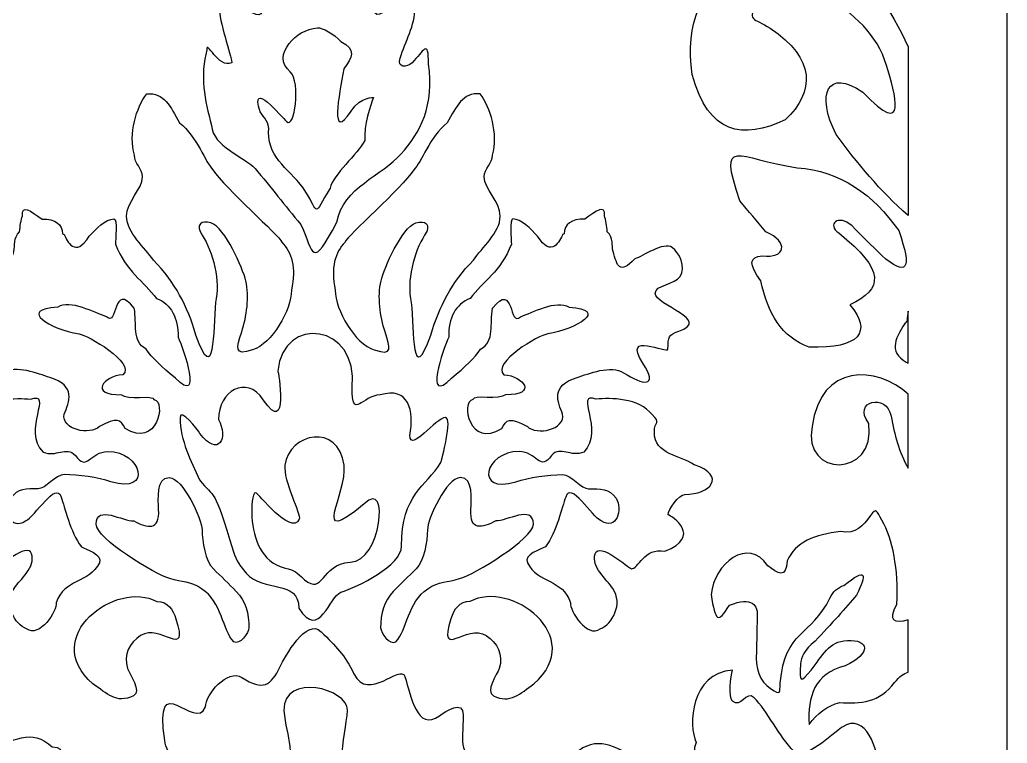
# Model space of a CAD drawing. Header units: centimetres. Extents: x 1.5 to 14.1, y -9 to -1.5.
# Drawn here: x 10.744 to 14.102, y -6.135 to -3.675 of the extents above; entities that cross this region are included whole.
import ezdxf

# ---------------------------------------------------------------- set-up
doc = ezdxf.new("R2010")
doc.units = ezdxf.units.CM
doc.header["$MEASUREMENT"] = 0
doc.layers.add('layer 1', color=7, linetype='Continuous')

msp = doc.modelspace()

# ---------------------------------------------------------------- linework, layer by layer
at = {"layer": 'layer 1', "color": 250}
for points, knots in [([(1.76456, -9.00021), (1.76456, -9.00021), (1.50051, -9.00021), (1.50051, -9.00021), (1.50051, -9.00021), (1.50051, -9.00021), (1.50051, -1.48079), (1.50051, -1.48079), (1.50051, -1.48079), (1.50051, -1.48079), (14.10186, -1.48079), (14.10186, -1.48079), (14.10186, -1.48079), (14.10186, -1.48079), (14.10186, -9.00021), (14.10186, -9.00021), (14.10186, -9.00021), (14.10186, -9.00021), (1.76456, -9.00021), (1.76456, -9.00021)], [0, 0, 0, 0, 0.1666667, 0.1666667, 0.1666667, 0.1666667, 0.3333333, 0.3333333, 0.3333333, 0.3333333, 0.5, 0.5, 0.5, 0.5, 0.6666667, 0.6666667, 0.6666667, 0.6666667, 1, 1, 1, 1]), ([(13.76481, -3.76751), (13.64684, -3.50484), (13.46441, -3.3443), (13.19636, -3.4665), (13.19636, -3.4665), (13.06204, -3.55862), (13.00429, -3.68896), (13.03065, -3.86128), (13.03065, -3.86128), (13.08525, -4.06498), (13.20201, -4.08252), (13.347, -4.01544), (13.347, -4.01544), (13.44806, -3.9182), (13.45181, -3.8076), (13.29529, -3.70371), (13.29529, -3.70371), (13.23986, -3.66691), (13.21243, -3.68146), (13.25568, -3.61281), (13.25568, -3.61281), (13.30373, -3.53658), (13.37691, -3.53028), (13.48259, -3.59433), (13.48259, -3.59433), (13.57928, -3.65336), (13.65999, -3.72399), (13.69136, -3.83045), (13.69136, -3.83045), (13.71907, -3.92448), (13.76879, -4.08714), (13.61063, -3.92144), (13.61063, -3.92144), (13.49076, -3.8375), (13.45006, -3.92761), (13.52006, -4.06471), (13.52006, -4.06471), (13.5905, -4.16197), (13.67038, -4.25773), (13.76481, -4.34012), (13.76481, -4.34012), (13.76481, -4.34012), (13.76481, -3.76751), (13.76481, -3.76751)], [0, 0, 0, 0, 0.0833333, 0.0833333, 0.0833333, 0.0833333, 0.1666667, 0.1666667, 0.1666667, 0.1666667, 0.25, 0.25, 0.25, 0.25, 0.3333333, 0.3333333, 0.3333333, 0.3333333, 0.4166667, 0.4166667, 0.4166667, 0.4166667, 0.5, 0.5, 0.5, 0.5, 0.5833333, 0.5833333, 0.5833333, 0.5833333, 0.6666667, 0.6666667, 0.6666667, 0.6666667, 0.75, 0.75, 0.75, 0.75, 0.8333333, 0.8333333, 0.8333333, 0.8333333, 1, 1, 1, 1]), ([(11.76088, -3.40986), (11.79314, -3.5029), (11.89105, -3.49962), (11.89629, -3.5126), (11.89629, -3.5126), (11.92568, -3.51131), (11.95226, -3.54802), (11.94836, -3.58552), (11.94836, -3.58552), (11.92775, -3.78344), (12.06402, -3.49488), (12.08791, -3.63332), (12.08791, -3.63332), (12.08791, -3.69496), (12.0547, -3.7489), (12.03682, -3.8054), (12.03682, -3.8054), (12.02659, -3.8388), (12.05981, -3.8388), (12.07769, -3.82082), (12.07769, -3.82082), (12.11601, -3.78229), (12.1339, -3.73606), (12.1339, -3.82595), (12.1339, -3.82595), (12.15441, -3.96215), (12.10678, -4.06151), (12.03937, -4.1316), (12.03937, -4.1316), (11.97876, -4.20283), (11.84209, -4.24577), (11.82219, -4.36276), (11.82219, -4.36276), (11.73601, -4.52813), (11.74289, -4.46815), (11.69955, -4.37047), (11.69955, -4.37047), (11.64506, -4.30797), (11.59822, -4.2429), (11.5437, -4.1804), (11.5437, -4.1804), (11.50538, -4.1393), (11.40063, -4.10592), (11.39552, -4.034), (11.39552, -4.034), (11.37246, -3.94838), (11.35538, -3.86276), (11.38019, -3.77715), (11.38019, -3.77715), (11.37764, -3.73862), (11.41851, -3.84393), (11.46451, -3.82082), (11.46451, -3.82082), (11.46961, -3.81825), (11.42362, -3.68725), (11.42362, -3.64616), (11.42362, -3.64616), (11.42362, -3.55883), (11.47472, -3.61277), (11.5156, -3.64102), (11.5156, -3.64102), (11.62291, -3.71294), (11.52838, -3.53828), (11.58459, -3.5203), (11.58459, -3.5203), (11.67018, -3.52673), (11.70936, -3.43084), (11.76088, -3.40986)], [0, 0, 0, 0, 0.0555556, 0.0555556, 0.0555556, 0.0555556, 0.1111111, 0.1111111, 0.1111111, 0.1111111, 0.1666667, 0.1666667, 0.1666667, 0.1666667, 0.2222222, 0.2222222, 0.2222222, 0.2222222, 0.2777778, 0.2777778, 0.2777778, 0.2777778, 0.3333333, 0.3333333, 0.3333333, 0.3333333, 0.3888889, 0.3888889, 0.3888889, 0.3888889, 0.4444444, 0.4444444, 0.4444444, 0.4444444, 0.5, 0.5, 0.5, 0.5, 0.5555556, 0.5555556, 0.5555556, 0.5555556, 0.6111111, 0.6111111, 0.6111111, 0.6111111, 0.6666667, 0.6666667, 0.6666667, 0.6666667, 0.7222222, 0.7222222, 0.7222222, 0.7222222, 0.7777778, 0.7777778, 0.7777778, 0.7777778, 0.8333333, 0.8333333, 0.8333333, 0.8333333, 0.8888889, 0.8888889, 0.8888889, 0.8888889, 1, 1, 1, 1]), ([(11.8359, -3.74904), (11.81206, -3.72382), (11.77364, -3.70004), (11.75577, -3.70266), (11.75577, -3.70266), (11.71679, -3.70546), (11.68075, -3.72746), (11.66035, -3.75571), (11.66035, -3.75571), (11.63321, -3.78762), (11.63096, -3.82421), (11.66379, -3.85164), (11.66379, -3.85164), (11.69955, -3.88759), (11.67912, -4.04941), (11.65102, -4.02116), (11.65102, -4.02116), (11.63568, -4.00575), (11.52327, -3.87218), (11.56159, -3.98777), (11.56159, -3.98777), (11.57441, -4.01084), (11.59371, -4.01969), (11.5897, -4.05711), (11.5897, -4.05711), (11.58918, -4.15246), (11.66721, -4.18382), (11.71661, -4.26072), (11.71661, -4.26072), (11.76222, -4.33171), (11.74003, -4.3482), (11.7992, -4.24718), (11.7992, -4.24718), (11.8095, -4.1998), (11.89206, -4.13337), (11.91673, -4.08537), (11.91673, -4.08537), (11.91344, -4.03574), (11.9369, -3.96374), (11.94633, -3.93968), (11.94633, -3.93968), (11.94889, -3.93968), (11.90396, -3.93383), (11.87074, -3.9852), (11.87074, -3.9852), (11.7968, -4.09572), (11.82942, -3.93061), (11.84567, -3.84207), (11.84567, -3.84207), (11.87547, -3.80132), (11.88802, -3.77691), (11.8359, -3.74904)], [0, 0, 0, 0, 0.0714286, 0.0714286, 0.0714286, 0.0714286, 0.1428571, 0.1428571, 0.1428571, 0.1428571, 0.2142857, 0.2142857, 0.2142857, 0.2142857, 0.2857143, 0.2857143, 0.2857143, 0.2857143, 0.3571429, 0.3571429, 0.3571429, 0.3571429, 0.4285714, 0.4285714, 0.4285714, 0.4285714, 0.5, 0.5, 0.5, 0.5, 0.5714286, 0.5714286, 0.5714286, 0.5714286, 0.6428571, 0.6428571, 0.6428571, 0.6428571, 0.7142857, 0.7142857, 0.7142857, 0.7142857, 0.7857143, 0.7857143, 0.7857143, 0.7857143, 0.8571429, 0.8571429, 0.8571429, 0.8571429, 1, 1, 1, 1]), ([(11.17524, -3.92669), (11.14012, -3.9724), (11.11273, -4.06259), (11.13332, -4.13564), (11.13332, -4.13564), (11.13332, -4.16198), (11.16126, -4.1813), (11.16126, -4.20939), (11.16126, -4.20939), (11.16126, -4.24977), (11.10713, -4.29191), (11.10713, -4.34284), (11.10713, -4.34284), (11.10713, -4.39903), (11.17, -4.44995), (11.19795, -4.49209), (11.19795, -4.49209), (11.27284, -4.5693), (11.31329, -4.64658), (11.34292, -4.74669), (11.34292, -4.74669), (11.40766, -4.93036), (11.4006, -4.73007), (11.40929, -4.63607), (11.40929, -4.63607), (11.42676, -4.56583), (11.40056, -4.46224), (11.36388, -4.4078), (11.36388, -4.4078), (11.33942, -4.37093), (11.36214, -4.35513), (11.39357, -4.36567), (11.39357, -4.36567), (11.44248, -4.38147), (11.50186, -4.52018), (11.51235, -4.56233), (11.51235, -4.56233), (11.52457, -4.61676), (11.51584, -4.68348), (11.49837, -4.73616), (11.49837, -4.73616), (11.48091, -4.79059), (11.47042, -4.81868), (11.53506, -4.79761), (11.53506, -4.79761), (11.60143, -4.77654), (11.6678, -4.66241), (11.6678, -4.59393), (11.6678, -4.59393), (11.6841, -4.51725), (11.66838, -4.46633), (11.63461, -4.43063), (11.63461, -4.43063), (11.62835, -4.40993), (11.44118, -4.24743), (11.40056, -4.18481), (11.40056, -4.18481), (11.37423, -4.16054), (11.34775, -4.07319), (11.28702, -4.02502), (11.28702, -4.02502), (11.25531, -3.96998), (11.23551, -3.92138), (11.17524, -3.92669)], [0, 0, 0, 0, 0.0588235, 0.0588235, 0.0588235, 0.0588235, 0.1176471, 0.1176471, 0.1176471, 0.1176471, 0.1764706, 0.1764706, 0.1764706, 0.1764706, 0.2352941, 0.2352941, 0.2352941, 0.2352941, 0.2941176, 0.2941176, 0.2941176, 0.2941176, 0.3529412, 0.3529412, 0.3529412, 0.3529412, 0.4117647, 0.4117647, 0.4117647, 0.4117647, 0.4705882, 0.4705882, 0.4705882, 0.4705882, 0.5294118, 0.5294118, 0.5294118, 0.5294118, 0.5882353, 0.5882353, 0.5882353, 0.5882353, 0.6470588, 0.6470588, 0.6470588, 0.6470588, 0.7058824, 0.7058824, 0.7058824, 0.7058824, 0.7647059, 0.7647059, 0.7647059, 0.7647059, 0.8235294, 0.8235294, 0.8235294, 0.8235294, 0.8823529, 0.8823529, 0.8823529, 0.8823529, 1, 1, 1, 1]), ([(12.30926, -3.92669), (12.34438, -3.9724), (12.37178, -4.06259), (12.35118, -4.13564), (12.35118, -4.13564), (12.35118, -4.16198), (12.32323, -4.1813), (12.32323, -4.20939), (12.32323, -4.20939), (12.32323, -4.24977), (12.37738, -4.29191), (12.37738, -4.34284), (12.37738, -4.34284), (12.37738, -4.39903), (12.3145, -4.44995), (12.28655, -4.49209), (12.28655, -4.49209), (12.21167, -4.5693), (12.17122, -4.64658), (12.14158, -4.74669), (12.14158, -4.74669), (12.07684, -4.93036), (12.08391, -4.73007), (12.07521, -4.63607), (12.07521, -4.63607), (12.05774, -4.56583), (12.08394, -4.46224), (12.12063, -4.4078), (12.12063, -4.4078), (12.14508, -4.37093), (12.12237, -4.35513), (12.09093, -4.36567), (12.09093, -4.36567), (12.04202, -4.38147), (11.98263, -4.52018), (11.97215, -4.56233), (11.97215, -4.56233), (11.95993, -4.61676), (11.96866, -4.68348), (11.98613, -4.73616), (11.98613, -4.73616), (12.0036, -4.79059), (12.01408, -4.81868), (11.94945, -4.79761), (11.94945, -4.79761), (11.88308, -4.77654), (11.81671, -4.66241), (11.81671, -4.59393), (11.81671, -4.59393), (11.80041, -4.51725), (11.81612, -4.46633), (11.84989, -4.43063), (11.84989, -4.43063), (11.85616, -4.40993), (12.04332, -4.24743), (12.08394, -4.18481), (12.08394, -4.18481), (12.11028, -4.16054), (12.13675, -4.07319), (12.19748, -4.02502), (12.19748, -4.02502), (12.22919, -3.96998), (12.24899, -3.92138), (12.30926, -3.92669)], [0, 0, 0, 0, 0.0588235, 0.0588235, 0.0588235, 0.0588235, 0.1176471, 0.1176471, 0.1176471, 0.1176471, 0.1764706, 0.1764706, 0.1764706, 0.1764706, 0.2352941, 0.2352941, 0.2352941, 0.2352941, 0.2941176, 0.2941176, 0.2941176, 0.2941176, 0.3529412, 0.3529412, 0.3529412, 0.3529412, 0.4117647, 0.4117647, 0.4117647, 0.4117647, 0.4705882, 0.4705882, 0.4705882, 0.4705882, 0.5294118, 0.5294118, 0.5294118, 0.5294118, 0.5882353, 0.5882353, 0.5882353, 0.5882353, 0.6470588, 0.6470588, 0.6470588, 0.6470588, 0.7058824, 0.7058824, 0.7058824, 0.7058824, 0.7647059, 0.7647059, 0.7647059, 0.7647059, 0.8235294, 0.8235294, 0.8235294, 0.8235294, 0.8823529, 0.8823529, 0.8823529, 0.8823529, 1, 1, 1, 1]), ([(13.38796, -4.17802), (13.18059, -4.14681), (13.11702, -4.06401), (13.19213, -4.29054), (13.19213, -4.29054), (13.22172, -4.32616), (13.25131, -4.36009), (13.28091, -4.39572), (13.28091, -4.39572), (13.36114, -4.43081), (13.34766, -4.48771), (13.26915, -4.47783), (13.26915, -4.47783), (13.22375, -4.47924), (13.22201, -4.50748), (13.26394, -4.56255), (13.26394, -4.56255), (13.28681, -4.67266), (13.33502, -4.75505), (13.42843, -4.78803), (13.42843, -4.78803), (13.60065, -4.79404), (13.64338, -4.73523), (13.56705, -4.644), (13.56705, -4.644), (13.67978, -4.59125), (13.68829, -4.52614), (13.52896, -4.39963), (13.52896, -4.39963), (13.48727, -4.37129), (13.52724, -4.33462), (13.57335, -4.37487), (13.57335, -4.37487), (13.60685, -4.40832), (13.64036, -4.44177), (13.67387, -4.47522), (13.67387, -4.47522), (13.76063, -4.55137), (13.78021, -4.52356), (13.73262, -4.39181), (13.73262, -4.39181), (13.64548, -4.26899), (13.53421, -4.18808), (13.38796, -4.17802)], [0, 0, 0, 0, 0.0833333, 0.0833333, 0.0833333, 0.0833333, 0.1666667, 0.1666667, 0.1666667, 0.1666667, 0.25, 0.25, 0.25, 0.25, 0.3333333, 0.3333333, 0.3333333, 0.3333333, 0.4166667, 0.4166667, 0.4166667, 0.4166667, 0.5, 0.5, 0.5, 0.5, 0.5833333, 0.5833333, 0.5833333, 0.5833333, 0.6666667, 0.6666667, 0.6666667, 0.6666667, 0.75, 0.75, 0.75, 0.75, 0.8333333, 0.8333333, 0.8333333, 0.8333333, 1, 1, 1, 1]), ([(10.98003, -4.41053), (10.93207, -4.48841), (10.90363, -4.42509), (10.89459, -4.40505), (10.89459, -4.40505), (10.89283, -4.40417), (10.88918, -4.4043), (10.88922, -4.40221), (10.88922, -4.40221), (10.88985, -4.37096), (10.86434, -4.35068), (10.8193, -4.3527), (10.8193, -4.3527), (10.78059, -4.32358), (10.74824, -4.30224), (10.75278, -4.34108), (10.75278, -4.34108), (10.74765, -4.3566), (10.74489, -4.376), (10.74283, -4.39622), (10.74283, -4.39622), (10.7201, -4.4177), (10.72926, -4.44148), (10.72328, -4.46221), (10.72328, -4.46221), (10.70912, -4.5113), (10.70222, -4.54331), (10.64915, -4.4873), (10.64915, -4.4873), (10.62189, -4.47998), (10.5528, -4.42881), (10.52189, -4.44892), (10.52189, -4.44892), (10.49825, -4.46536), (10.47462, -4.51654), (10.49461, -4.54761), (10.49461, -4.54761), (10.5128, -4.57502), (10.58007, -4.57685), (10.58007, -4.60427), (10.58007, -4.60427), (10.58007, -4.6463), (10.38553, -4.69565), (10.50007, -4.73403), (10.50007, -4.73403), (10.53462, -4.745), (10.53643, -4.75231), (10.53643, -4.79434), (10.53643, -4.79434), (10.53643, -4.81262), (10.6946, -4.73038), (10.62189, -4.84186), (10.62189, -4.84186), (10.56552, -4.92776), (10.6237, -4.9168), (10.68733, -4.87476), (10.68733, -4.87476), (10.72915, -4.84735), (10.80732, -4.87841), (10.8455, -4.89121), (10.8455, -4.89121), (10.93701, -4.9174), (10.91156, -4.97589), (10.89459, -5.01549), (10.89459, -5.01549), (10.8849, -5.0691), (10.98307, -5.0892), (11.01458, -5.05752), (11.01458, -5.05752), (11.07434, -5.02411), (11.08667, -5.034), (11.10184, -5.06484), (11.10184, -5.06484), (11.21152, -5.13361), (11.2431, -4.97223), (11.20002, -4.96614), (11.20002, -4.96614), (11.20002, -4.94969), (11.1073, -4.96797), (11.08912, -4.94969), (11.08912, -4.94969), (10.97864, -4.95203), (11.02651, -4.88528), (11.09457, -4.88207), (11.09457, -4.88207), (11.13833, -4.84065), (10.97324, -4.74588), (10.9455, -4.74317), (10.9455, -4.74317), (10.84718, -4.7269), (10.73518, -4.65988), (10.87277, -4.65179), (10.87277, -4.65179), (10.91459, -4.62437), (11.00003, -4.67189), (11.03821, -4.68468), (11.03821, -4.68468), (11.07728, -4.72443), (11.0591, -4.56085), (11.13275, -4.65544), (11.13275, -4.65544), (11.14346, -4.70962), (11.12377, -4.76607), (11.17359, -4.79537), (11.17359, -4.79537), (11.19426, -4.82406), (11.22462, -4.85492), (11.27275, -4.89304), (11.27275, -4.89304), (11.36775, -4.99065), (11.30109, -4.79265), (11.28183, -4.75413), (11.28183, -4.75413), (11.28376, -4.68946), (11.25826, -4.64076), (11.20911, -4.62254), (11.20911, -4.62254), (11.16578, -4.56406), (11.10458, -4.53116), (11.06912, -4.43795), (11.06912, -4.43795), (11.06912, -4.42333), (11.0764, -4.35205), (11.06366, -4.35205), (11.06366, -4.35205), (11.0364, -4.35205), (11.00186, -4.38678), (10.98003, -4.41053)], [0, 0, 0, 0, 0.030303, 0.030303, 0.030303, 0.030303, 0.0606061, 0.0606061, 0.0606061, 0.0606061, 0.0909091, 0.0909091, 0.0909091, 0.0909091, 0.1212121, 0.1212121, 0.1212121, 0.1212121, 0.1515152, 0.1515152, 0.1515152, 0.1515152, 0.1818182, 0.1818182, 0.1818182, 0.1818182, 0.2121212, 0.2121212, 0.2121212, 0.2121212, 0.2424242, 0.2424242, 0.2424242, 0.2424242, 0.2727273, 0.2727273, 0.2727273, 0.2727273, 0.3030303, 0.3030303, 0.3030303, 0.3030303, 0.3333333, 0.3333333, 0.3333333, 0.3333333, 0.3636364, 0.3636364, 0.3636364, 0.3636364, 0.3939394, 0.3939394, 0.3939394, 0.3939394, 0.4242424, 0.4242424, 0.4242424, 0.4242424, 0.4545455, 0.4545455, 0.4545455, 0.4545455, 0.4848485, 0.4848485, 0.4848485, 0.4848485, 0.5151515, 0.5151515, 0.5151515, 0.5151515, 0.5454545, 0.5454545, 0.5454545, 0.5454545, 0.5757576, 0.5757576, 0.5757576, 0.5757576, 0.6060606, 0.6060606, 0.6060606, 0.6060606, 0.6363636, 0.6363636, 0.6363636, 0.6363636, 0.6666667, 0.6666667, 0.6666667, 0.6666667, 0.6969697, 0.6969697, 0.6969697, 0.6969697, 0.7272727, 0.7272727, 0.7272727, 0.7272727, 0.7575758, 0.7575758, 0.7575758, 0.7575758, 0.7878788, 0.7878788, 0.7878788, 0.7878788, 0.8181818, 0.8181818, 0.8181818, 0.8181818, 0.8484848, 0.8484848, 0.8484848, 0.8484848, 0.8787879, 0.8787879, 0.8787879, 0.8787879, 0.9090909, 0.9090909, 0.9090909, 0.9090909, 0.9393939, 0.9393939, 0.9393939, 0.9393939, 1, 1, 1, 1]), ([(12.50447, -4.41053), (12.55243, -4.48841), (12.58087, -4.42509), (12.58991, -4.40505), (12.58991, -4.40505), (12.59167, -4.40417), (12.59532, -4.4043), (12.59528, -4.40221), (12.59528, -4.40221), (12.59466, -4.37096), (12.62017, -4.35068), (12.6652, -4.3527), (12.6652, -4.3527), (12.70391, -4.32358), (12.73626, -4.30224), (12.73172, -4.34108), (12.73172, -4.34108), (12.73685, -4.3566), (12.73961, -4.376), (12.74167, -4.39622), (12.74167, -4.39622), (12.76441, -4.4177), (12.75525, -4.44148), (12.76123, -4.46221), (12.76123, -4.46221), (12.77538, -4.5113), (12.78228, -4.54331), (12.83535, -4.4873), (12.83535, -4.4873), (12.86262, -4.47998), (12.9317, -4.42881), (12.96261, -4.44892), (12.96261, -4.44892), (12.98625, -4.46536), (13.00988, -4.51654), (12.98989, -4.54761), (12.98989, -4.54761), (12.97171, -4.57502), (12.90443, -4.57685), (12.90443, -4.60427), (12.90443, -4.60427), (12.90443, -4.6463), (13.09897, -4.69565), (12.98443, -4.73403), (12.98443, -4.73403), (12.94988, -4.745), (12.94807, -4.75231), (12.94807, -4.79434), (12.94807, -4.79434), (12.94807, -4.81262), (12.7899, -4.73038), (12.86262, -4.84186), (12.86262, -4.84186), (12.91898, -4.92776), (12.8608, -4.9168), (12.79717, -4.87476), (12.79717, -4.87476), (12.75535, -4.84735), (12.67718, -4.87841), (12.639, -4.89121), (12.639, -4.89121), (12.54749, -4.9174), (12.57294, -4.97589), (12.58991, -5.01549), (12.58991, -5.01549), (12.59961, -5.0691), (12.50143, -5.0892), (12.46992, -5.05752), (12.46992, -5.05752), (12.41016, -5.02411), (12.39784, -5.034), (12.38265, -5.06484), (12.38265, -5.06484), (12.27298, -5.13361), (12.2414, -4.97223), (12.28448, -4.96614), (12.28448, -4.96614), (12.28448, -4.94969), (12.3772, -4.96797), (12.39539, -4.94969), (12.39539, -4.94969), (12.50586, -4.95203), (12.45799, -4.88528), (12.38993, -4.88207), (12.38993, -4.88207), (12.34617, -4.84065), (12.51126, -4.74588), (12.53901, -4.74317), (12.53901, -4.74317), (12.63732, -4.7269), (12.74932, -4.65988), (12.61173, -4.65179), (12.61173, -4.65179), (12.56991, -4.62437), (12.48447, -4.67189), (12.44628, -4.68468), (12.44628, -4.68468), (12.40721, -4.72443), (12.4254, -4.56085), (12.35175, -4.65544), (12.35175, -4.65544), (12.34104, -4.70962), (12.36073, -4.76607), (12.31092, -4.79537), (12.31092, -4.79537), (12.29024, -4.82406), (12.25989, -4.85492), (12.21176, -4.89304), (12.21176, -4.89304), (12.11675, -4.99065), (12.18341, -4.79265), (12.20267, -4.75413), (12.20267, -4.75413), (12.20075, -4.68946), (12.22624, -4.64076), (12.27539, -4.62254), (12.27539, -4.62254), (12.31872, -4.56406), (12.37993, -4.53116), (12.41538, -4.43795), (12.41538, -4.43795), (12.41538, -4.42333), (12.4081, -4.35205), (12.42083, -4.35205), (12.42083, -4.35205), (12.44811, -4.35205), (12.48265, -4.38678), (12.50447, -4.41053)], [0, 0, 0, 0, 0.030303, 0.030303, 0.030303, 0.030303, 0.0606061, 0.0606061, 0.0606061, 0.0606061, 0.0909091, 0.0909091, 0.0909091, 0.0909091, 0.1212121, 0.1212121, 0.1212121, 0.1212121, 0.1515152, 0.1515152, 0.1515152, 0.1515152, 0.1818182, 0.1818182, 0.1818182, 0.1818182, 0.2121212, 0.2121212, 0.2121212, 0.2121212, 0.2424242, 0.2424242, 0.2424242, 0.2424242, 0.2727273, 0.2727273, 0.2727273, 0.2727273, 0.3030303, 0.3030303, 0.3030303, 0.3030303, 0.3333333, 0.3333333, 0.3333333, 0.3333333, 0.3636364, 0.3636364, 0.3636364, 0.3636364, 0.3939394, 0.3939394, 0.3939394, 0.3939394, 0.4242424, 0.4242424, 0.4242424, 0.4242424, 0.4545455, 0.4545455, 0.4545455, 0.4545455, 0.4848485, 0.4848485, 0.4848485, 0.4848485, 0.5151515, 0.5151515, 0.5151515, 0.5151515, 0.5454545, 0.5454545, 0.5454545, 0.5454545, 0.5757576, 0.5757576, 0.5757576, 0.5757576, 0.6060606, 0.6060606, 0.6060606, 0.6060606, 0.6363636, 0.6363636, 0.6363636, 0.6363636, 0.6666667, 0.6666667, 0.6666667, 0.6666667, 0.6969697, 0.6969697, 0.6969697, 0.6969697, 0.7272727, 0.7272727, 0.7272727, 0.7272727, 0.7575758, 0.7575758, 0.7575758, 0.7575758, 0.7878788, 0.7878788, 0.7878788, 0.7878788, 0.8181818, 0.8181818, 0.8181818, 0.8181818, 0.8484848, 0.8484848, 0.8484848, 0.8484848, 0.8787879, 0.8787879, 0.8787879, 0.8787879, 0.9090909, 0.9090909, 0.9090909, 0.9090909, 0.9393939, 0.9393939, 0.9393939, 0.9393939, 1, 1, 1, 1]), ([(13.76481, -4.84255), (13.76268, -4.84124), (13.76052, -4.83997), (13.75836, -4.83873), (13.75836, -4.83873), (13.69537, -4.80308), (13.72183, -4.75167), (13.76107, -4.69802), (13.76107, -4.69802), (13.76193, -4.68632), (13.76308, -4.67536), (13.76481, -4.66583), (13.76481, -4.66583), (13.76481, -4.66583), (13.76481, -4.84255), (13.76481, -4.84255)], [0, 0, 0, 0, 0.2, 0.2, 0.2, 0.2, 0.4, 0.4, 0.4, 0.4, 0.6, 0.6, 0.6, 0.6, 1, 1, 1, 1]), ([(11.62107, -4.86912), (11.63801, -4.67695), (11.89748, -4.70783), (11.87364, -4.92502), (11.87364, -4.92502), (11.87364, -5.04), (11.9086, -4.95057), (11.96896, -4.95057), (11.96896, -4.95057), (12.06744, -4.92049), (12.08545, -5.00436), (12.07063, -5.08791), (12.07063, -5.08791), (12.07063, -5.14859), (12.15959, -5.02722), (12.19136, -5.02722), (12.19136, -5.02722), (12.21677, -5.02722), (12.17865, -5.17414), (12.17547, -5.18053), (12.17547, -5.18053), (12.12464, -5.26373), (12.04203, -5.28563), (12.04203, -5.46479), (12.04203, -5.46479), (12.04203, -5.53186), (11.89271, -5.60213), (11.83552, -5.62129), (11.83552, -5.62129), (11.79739, -5.63407), (11.76245, -5.78738), (11.69256, -5.67559), (11.69256, -5.67559), (11.69256, -5.57695), (11.57253, -5.62305), (11.51358, -5.55616), (11.51358, -5.55616), (11.49639, -5.53664), (11.47911, -5.51229), (11.47027, -5.48401), (11.47027, -5.48401), (11.40118, -5.25333), (11.40826, -5.30635), (11.35507, -5.23946), (11.35507, -5.23946), (11.3261, -5.1715), (11.28906, -5.10922), (11.28906, -5.02722), (11.28906, -5.02722), (11.28906, -4.99209), (11.34942, -5.06874), (11.35577, -5.08152), (11.35577, -5.08152), (11.42144, -5.16562), (11.45321, -5.09535), (11.41932, -5.03361), (11.41932, -5.03361), (11.41932, -4.93779), (11.51463, -4.8803), (11.57182, -4.96654), (11.57182, -4.96654), (11.66078, -5.10069), (11.62265, -4.86433), (11.62107, -4.86912)], [0, 0, 0, 0, 0.0588235, 0.0588235, 0.0588235, 0.0588235, 0.1176471, 0.1176471, 0.1176471, 0.1176471, 0.1764706, 0.1764706, 0.1764706, 0.1764706, 0.2352941, 0.2352941, 0.2352941, 0.2352941, 0.2941176, 0.2941176, 0.2941176, 0.2941176, 0.3529412, 0.3529412, 0.3529412, 0.3529412, 0.4117647, 0.4117647, 0.4117647, 0.4117647, 0.4705882, 0.4705882, 0.4705882, 0.4705882, 0.5294118, 0.5294118, 0.5294118, 0.5294118, 0.5882353, 0.5882353, 0.5882353, 0.5882353, 0.6470588, 0.6470588, 0.6470588, 0.6470588, 0.7058824, 0.7058824, 0.7058824, 0.7058824, 0.7647059, 0.7647059, 0.7647059, 0.7647059, 0.8235294, 0.8235294, 0.8235294, 0.8235294, 0.8823529, 0.8823529, 0.8823529, 0.8823529, 1, 1, 1, 1]), ([(13.76481, -5.1991), (13.73362, -5.14539), (13.71875, -5.0847), (13.70686, -5.02273), (13.70686, -5.02273), (13.69319, -4.94229), (13.57211, -4.97064), (13.63097, -5.04709), (13.63097, -5.04709), (13.65717, -5.23355), (13.40322, -5.23146), (13.43852, -5.05791), (13.43852, -5.05791), (13.46577, -4.84136), (13.65861, -4.85096), (13.76481, -4.94803), (13.76481, -4.94803), (13.76481, -4.94803), (13.76481, -5.1991), (13.76481, -5.1991)], [0, 0, 0, 0, 0.1666667, 0.1666667, 0.1666667, 0.1666667, 0.3333333, 0.3333333, 0.3333333, 0.3333333, 0.5, 0.5, 0.5, 0.5, 0.6666667, 0.6666667, 0.6666667, 0.6666667, 1, 1, 1, 1]), ([(10.82292, -5.14456), (10.7496, -5.07215), (10.85931, -4.93505), (10.78011, -4.96492), (10.78011, -4.96492), (10.73272, -4.9595), (10.63465, -4.96056), (10.59025, -5.01732), (10.59025, -5.01732), (10.55861, -5.04913), (10.58281, -5.03603), (10.58281, -5.0772), (10.58281, -5.0772), (10.58281, -5.15392), (10.49346, -5.15579), (10.44693, -5.1876), (10.44693, -5.1876), (10.33502, -5.22689), (10.3939, -5.28865), (10.47857, -5.28865), (10.47857, -5.28865), (10.49905, -5.28865), (10.53627, -5.34104), (10.53627, -5.35788), (10.53627, -5.35788), (10.52203, -5.36181), (10.41746, -5.43238), (10.54744, -5.48139), (10.54744, -5.48139), (10.61787, -5.46816), (10.63796, -5.54369), (10.66099, -5.54126), (10.66099, -5.54126), (10.66843, -5.5394), (10.77081, -5.4477), (10.78384, -5.49074), (10.78384, -5.49074), (10.79873, -5.53565), (10.74475, -5.57682), (10.72427, -5.60863), (10.72427, -5.60863), (10.68751, -5.65915), (10.7263, -5.73275), (10.76708, -5.74523), (10.76708, -5.74523), (10.81056, -5.77908), (10.87179, -5.68339), (10.86761, -5.65728), (10.86761, -5.65728), (10.89366, -5.57495), (10.97929, -5.59179), (11.01465, -5.52068), (11.01465, -5.52068), (11.02768, -5.49261), (10.96812, -5.47577), (10.95323, -5.46642), (10.95323, -5.46642), (10.91413, -5.41626), (10.89738, -5.33118), (10.88436, -5.298), (10.88436, -5.298), (10.86825, -5.24003), (10.79502, -5.36539), (10.76336, -5.37847), (10.76336, -5.37847), (10.71124, -5.41402), (10.68891, -5.3373), (10.71311, -5.30175), (10.71311, -5.30175), (10.73544, -5.26806), (10.76708, -5.26994), (10.80618, -5.26994), (10.80618, -5.26994), (10.83037, -5.26994), (10.86574, -5.22128), (10.89552, -5.22128), (10.89552, -5.22128), (10.94392, -5.22128), (11.00907, -5.23064), (11.05374, -5.24561), (11.05374, -5.24561), (11.1965, -5.28864), (11.15987, -5.14269), (11.04257, -5.14269), (11.04257, -5.14269), (10.98301, -5.14269), (10.97184, -5.2138), (10.93275, -5.15579), (10.93275, -5.15579), (10.90109, -5.12215), (10.86696, -5.16396), (10.82292, -5.14456)], [0, 0, 0, 0, 0.0416667, 0.0416667, 0.0416667, 0.0416667, 0.0833333, 0.0833333, 0.0833333, 0.0833333, 0.125, 0.125, 0.125, 0.125, 0.1666667, 0.1666667, 0.1666667, 0.1666667, 0.2083333, 0.2083333, 0.2083333, 0.2083333, 0.25, 0.25, 0.25, 0.25, 0.2916667, 0.2916667, 0.2916667, 0.2916667, 0.3333333, 0.3333333, 0.3333333, 0.3333333, 0.375, 0.375, 0.375, 0.375, 0.4166667, 0.4166667, 0.4166667, 0.4166667, 0.4583333, 0.4583333, 0.4583333, 0.4583333, 0.5, 0.5, 0.5, 0.5, 0.5416667, 0.5416667, 0.5416667, 0.5416667, 0.5833333, 0.5833333, 0.5833333, 0.5833333, 0.625, 0.625, 0.625, 0.625, 0.6666667, 0.6666667, 0.6666667, 0.6666667, 0.7083333, 0.7083333, 0.7083333, 0.7083333, 0.75, 0.75, 0.75, 0.75, 0.7916667, 0.7916667, 0.7916667, 0.7916667, 0.8333333, 0.8333333, 0.8333333, 0.8333333, 0.875, 0.875, 0.875, 0.875, 0.9166667, 0.9166667, 0.9166667, 0.9166667, 1, 1, 1, 1]), ([(12.66157, -5.14456), (12.7349, -5.07215), (12.62519, -4.93505), (12.70439, -4.96492), (12.70439, -4.96492), (12.75178, -4.9595), (12.84985, -4.96056), (12.89425, -5.01732), (12.89425, -5.01732), (12.92589, -5.04913), (12.90169, -5.03603), (12.90169, -5.0772), (12.90169, -5.0772), (12.90169, -5.15392), (12.99104, -5.15579), (13.03757, -5.1876), (13.03757, -5.1876), (13.14949, -5.22689), (13.09061, -5.28865), (13.00593, -5.28865), (13.00593, -5.28865), (12.98546, -5.28865), (12.94823, -5.34104), (12.94823, -5.35788), (12.94823, -5.35788), (12.96247, -5.36181), (13.06704, -5.43238), (12.93706, -5.48139), (12.93706, -5.48139), (12.86663, -5.46816), (12.84654, -5.54369), (12.82351, -5.54126), (12.82351, -5.54126), (12.81607, -5.5394), (12.7137, -5.4477), (12.70066, -5.49074), (12.70066, -5.49074), (12.68577, -5.53565), (12.73975, -5.57682), (12.76023, -5.60863), (12.76023, -5.60863), (12.79699, -5.65915), (12.75821, -5.73275), (12.71742, -5.74523), (12.71742, -5.74523), (12.67394, -5.77908), (12.61271, -5.68339), (12.6169, -5.65728), (12.6169, -5.65728), (12.59084, -5.57495), (12.50522, -5.59179), (12.46985, -5.52068), (12.46985, -5.52068), (12.45682, -5.49261), (12.51638, -5.47577), (12.53127, -5.46642), (12.53127, -5.46642), (12.57038, -5.41626), (12.58712, -5.33118), (12.60015, -5.298), (12.60015, -5.298), (12.61625, -5.24003), (12.68948, -5.36539), (12.72114, -5.37847), (12.72114, -5.37847), (12.77326, -5.41402), (12.79559, -5.3373), (12.77139, -5.30175), (12.77139, -5.30175), (12.74906, -5.26806), (12.71742, -5.26994), (12.67833, -5.26994), (12.67833, -5.26994), (12.65413, -5.26994), (12.61876, -5.22128), (12.58898, -5.22128), (12.58898, -5.22128), (12.54058, -5.22128), (12.47543, -5.23064), (12.43076, -5.24561), (12.43076, -5.24561), (12.288, -5.28864), (12.32463, -5.14269), (12.44193, -5.14269), (12.44193, -5.14269), (12.50149, -5.14269), (12.51266, -5.2138), (12.55175, -5.15579), (12.55175, -5.15579), (12.58341, -5.12215), (12.61754, -5.16396), (12.66157, -5.14456)], [0, 0, 0, 0, 0.0416667, 0.0416667, 0.0416667, 0.0416667, 0.0833333, 0.0833333, 0.0833333, 0.0833333, 0.125, 0.125, 0.125, 0.125, 0.1666667, 0.1666667, 0.1666667, 0.1666667, 0.2083333, 0.2083333, 0.2083333, 0.2083333, 0.25, 0.25, 0.25, 0.25, 0.2916667, 0.2916667, 0.2916667, 0.2916667, 0.3333333, 0.3333333, 0.3333333, 0.3333333, 0.375, 0.375, 0.375, 0.375, 0.4166667, 0.4166667, 0.4166667, 0.4166667, 0.4583333, 0.4583333, 0.4583333, 0.4583333, 0.5, 0.5, 0.5, 0.5, 0.5416667, 0.5416667, 0.5416667, 0.5416667, 0.5833333, 0.5833333, 0.5833333, 0.5833333, 0.625, 0.625, 0.625, 0.625, 0.6666667, 0.6666667, 0.6666667, 0.6666667, 0.7083333, 0.7083333, 0.7083333, 0.7083333, 0.75, 0.75, 0.75, 0.75, 0.7916667, 0.7916667, 0.7916667, 0.7916667, 0.8333333, 0.8333333, 0.8333333, 0.8333333, 0.875, 0.875, 0.875, 0.875, 0.9166667, 0.9166667, 0.9166667, 0.9166667, 1, 1, 1, 1]), ([(11.64546, -5.18909), (11.66081, -5.0792), (11.82767, -5.04424), (11.84671, -5.1897), (11.84671, -5.1897), (11.85903, -5.28387), (11.72579, -5.47662), (11.91495, -5.32107), (11.91495, -5.32107), (12.00391, -5.23163), (11.97214, -5.51909), (11.86729, -5.51909), (11.86729, -5.51909), (11.76622, -5.52592), (11.77731, -5.63341), (11.71222, -5.5786), (11.71222, -5.5786), (11.67879, -5.55048), (11.68603, -5.54865), (11.643, -5.53803), (11.643, -5.53803), (11.56546, -5.51891), (11.5382, -5.43878), (11.53328, -5.36638), (11.53328, -5.36638), (11.53083, -5.33032), (11.5336, -5.28273), (11.5464, -5.28273), (11.5464, -5.28273), (11.55276, -5.28273), (11.66544, -5.43079), (11.69403, -5.37331), (11.69403, -5.37331), (11.70145, -5.3559), (11.63812, -5.24173), (11.64546, -5.18909)], [0, 0, 0, 0, 0.1, 0.1, 0.1, 0.1, 0.2, 0.2, 0.2, 0.2, 0.3, 0.3, 0.3, 0.3, 0.4, 0.4, 0.4, 0.4, 0.5, 0.5, 0.5, 0.5, 0.6, 0.6, 0.6, 0.6, 0.7, 0.7, 0.7, 0.7, 0.8, 0.8, 0.8, 0.8, 1, 1, 1, 1]), ([(11.25162, -5.23156), (11.20568, -5.23156), (11.21573, -5.30661), (11.21573, -5.3398), (11.21573, -5.3398), (11.22054, -5.4139), (11.17842, -5.40331), (11.13103, -5.37877), (11.13103, -5.37877), (11.09658, -5.38165), (11.00327, -5.32104), (11.00327, -5.39031), (11.00327, -5.39031), (11.00327, -5.43784), (11.20456, -5.56232), (11.25449, -5.57504), (11.25449, -5.57504), (11.29469, -5.58803), (11.32484, -5.58225), (11.36216, -5.60967), (11.36216, -5.60967), (11.43121, -5.65297), (11.43327, -5.7511), (11.47127, -5.79007), (11.47127, -5.79007), (11.49136, -5.80306), (11.52295, -5.75832), (11.52295, -5.74245), (11.52295, -5.74245), (11.52295, -5.69482), (11.51146, -5.65008), (11.47987, -5.61833), (11.47987, -5.61833), (11.45403, -5.59283), (11.42819, -5.56734), (11.40235, -5.54185), (11.40235, -5.54185), (11.37508, -5.51442), (11.3636, -5.44948), (11.3636, -5.40907), (11.3636, -5.40907), (11.3636, -5.37281), (11.29871, -5.23156), (11.25162, -5.23156)], [0, 0, 0, 0, 0.0833333, 0.0833333, 0.0833333, 0.0833333, 0.1666667, 0.1666667, 0.1666667, 0.1666667, 0.25, 0.25, 0.25, 0.25, 0.3333333, 0.3333333, 0.3333333, 0.3333333, 0.4166667, 0.4166667, 0.4166667, 0.4166667, 0.5, 0.5, 0.5, 0.5, 0.5833333, 0.5833333, 0.5833333, 0.5833333, 0.6666667, 0.6666667, 0.6666667, 0.6666667, 0.75, 0.75, 0.75, 0.75, 0.8333333, 0.8333333, 0.8333333, 0.8333333, 1, 1, 1, 1]), ([(12.24212, -5.23156), (12.28806, -5.23156), (12.278, -5.30661), (12.278, -5.3398), (12.278, -5.3398), (12.2732, -5.4139), (12.31532, -5.40331), (12.3627, -5.37877), (12.3627, -5.37877), (12.39715, -5.38165), (12.49047, -5.32104), (12.49047, -5.39031), (12.49047, -5.39031), (12.49047, -5.43784), (12.28918, -5.56232), (12.23925, -5.57504), (12.23925, -5.57504), (12.19904, -5.58803), (12.1689, -5.58225), (12.13158, -5.60967), (12.13158, -5.60967), (12.06253, -5.65297), (12.06047, -5.7511), (12.02247, -5.79007), (12.02247, -5.79007), (12.00237, -5.80306), (11.97079, -5.75832), (11.97079, -5.74245), (11.97079, -5.74245), (11.97079, -5.69482), (11.98228, -5.65008), (12.01386, -5.61833), (12.01386, -5.61833), (12.0397, -5.59283), (12.06554, -5.56734), (12.09138, -5.54185), (12.09138, -5.54185), (12.11865, -5.51442), (12.13014, -5.44948), (12.13014, -5.40907), (12.13014, -5.40907), (12.13014, -5.37281), (12.19503, -5.23156), (12.24212, -5.23156)], [0, 0, 0, 0, 0.0833333, 0.0833333, 0.0833333, 0.0833333, 0.1666667, 0.1666667, 0.1666667, 0.1666667, 0.25, 0.25, 0.25, 0.25, 0.3333333, 0.3333333, 0.3333333, 0.3333333, 0.4166667, 0.4166667, 0.4166667, 0.4166667, 0.5, 0.5, 0.5, 0.5, 0.5833333, 0.5833333, 0.5833333, 0.5833333, 0.6666667, 0.6666667, 0.6666667, 0.6666667, 0.75, 0.75, 0.75, 0.75, 0.8333333, 0.8333333, 0.8333333, 0.8333333, 1, 1, 1, 1]), ([(13.67539, -5.37646), (13.71267, -5.44109), (13.73213, -5.54109), (13.7266, -5.66232), (13.7266, -5.66232), (13.69634, -5.71935), (13.71771, -5.72896), (13.76481, -5.71496), (13.76481, -5.71496), (13.76481, -5.71496), (13.76481, -5.89332), (13.76481, -5.89332), (13.76481, -5.89332), (13.74951, -5.89727), (13.73423, -5.90824), (13.71894, -5.92759), (13.71894, -5.92759), (13.66887, -5.99659), (13.60186, -6.00113), (13.53243, -5.99646), (13.53243, -5.99646), (13.49027, -6.00666), (13.4562, -6.03302), (13.42767, -6.07043), (13.42767, -6.07043), (13.42421, -5.97559), (13.44463, -5.8982), (13.55031, -5.87147), (13.55031, -5.87147), (13.64228, -5.82843), (13.63119, -5.78175), (13.55846, -5.78507), (13.55846, -5.78507), (13.49232, -5.78808), (13.47462, -5.83769), (13.43486, -5.8859), (13.43486, -5.8859), (13.39924, -5.92907), (13.39489, -5.93051), (13.39893, -5.86543), (13.39893, -5.86543), (13.40034, -5.84271), (13.41093, -5.81772), (13.44811, -5.7873), (13.44811, -5.7873), (13.50378, -5.72914), (13.55398, -5.67352), (13.58946, -5.63097), (13.58946, -5.63097), (13.62442, -5.55858), (13.62492, -5.53563), (13.54651, -5.59791), (13.54651, -5.59791), (13.52415, -5.60515), (13.50894, -5.62036), (13.49889, -5.64104), (13.49889, -5.64104), (13.43536, -5.77183), (13.34516, -5.74958), (13.32991, -5.9299), (13.32991, -5.9299), (13.327, -5.96422), (13.3338, -5.97271), (13.29717, -5.94877), (13.29717, -5.94877), (13.25845, -5.92348), (13.24459, -5.8799), (13.24882, -5.82301), (13.24882, -5.82301), (13.24968, -5.7856), (13.25053, -5.74819), (13.25138, -5.71078), (13.25138, -5.71078), (13.25559, -5.66136), (13.23429, -5.63631), (13.15685, -5.66487), (13.15685, -5.66487), (13.11802, -5.73092), (13.10893, -5.71901), (13.09494, -5.62916), (13.09494, -5.62916), (13.1036, -5.5239), (13.22284, -5.43097), (13.28715, -5.53101), (13.28715, -5.53101), (13.32131, -5.55926), (13.35149, -5.57505), (13.35357, -5.51438), (13.35357, -5.51438), (13.38041, -5.45158), (13.44781, -5.42453), (13.53498, -5.4149), (13.53498, -5.4149), (13.58685, -5.42652), (13.61274, -5.3949), (13.63675, -5.36016), (13.63675, -5.36016), (13.65684, -5.33109), (13.65827, -5.34677), (13.67539, -5.37646)], [0, 0, 0, 0, 0.0384615, 0.0384615, 0.0384615, 0.0384615, 0.0769231, 0.0769231, 0.0769231, 0.0769231, 0.1153846, 0.1153846, 0.1153846, 0.1153846, 0.1538462, 0.1538462, 0.1538462, 0.1538462, 0.1923077, 0.1923077, 0.1923077, 0.1923077, 0.2307692, 0.2307692, 0.2307692, 0.2307692, 0.2692308, 0.2692308, 0.2692308, 0.2692308, 0.3076923, 0.3076923, 0.3076923, 0.3076923, 0.3461538, 0.3461538, 0.3461538, 0.3461538, 0.3846154, 0.3846154, 0.3846154, 0.3846154, 0.4230769, 0.4230769, 0.4230769, 0.4230769, 0.4615385, 0.4615385, 0.4615385, 0.4615385, 0.5, 0.5, 0.5, 0.5, 0.5384615, 0.5384615, 0.5384615, 0.5384615, 0.5769231, 0.5769231, 0.5769231, 0.5769231, 0.6153846, 0.6153846, 0.6153846, 0.6153846, 0.6538462, 0.6538462, 0.6538462, 0.6538462, 0.6923077, 0.6923077, 0.6923077, 0.6923077, 0.7307692, 0.7307692, 0.7307692, 0.7307692, 0.7692308, 0.7692308, 0.7692308, 0.7692308, 0.8076923, 0.8076923, 0.8076923, 0.8076923, 0.8461538, 0.8461538, 0.8461538, 0.8461538, 0.8846154, 0.8846154, 0.8846154, 0.8846154, 0.9230769, 0.9230769, 0.9230769, 0.9230769, 1, 1, 1, 1]), ([(11.27475, -5.71137), (11.26502, -5.67987), (11.2469, -5.6531), (11.20989, -5.6531), (11.20989, -5.6531), (11.07386, -5.57694), (10.80818, -5.77116), (10.99265, -5.93302), (10.99265, -5.93302), (11.04008, -5.96532), (11.0722, -6.00223), (11.13034, -5.97301), (11.13034, -5.97301), (11.15941, -5.95917), (11.11657, -5.89919), (11.11045, -5.88073), (11.11045, -5.88073), (11.09515, -5.83305), (11.11657, -5.79306), (11.15482, -5.76846), (11.15482, -5.76846), (11.22131, -5.72389), (11.31967, -5.85672), (11.27475, -5.71137)], [0, 0, 0, 0, 0.1428571, 0.1428571, 0.1428571, 0.1428571, 0.2857143, 0.2857143, 0.2857143, 0.2857143, 0.4285714, 0.4285714, 0.4285714, 0.4285714, 0.5714286, 0.5714286, 0.5714286, 0.5714286, 0.7142857, 0.7142857, 0.7142857, 0.7142857, 1, 1, 1, 1]), ([(12.20974, -5.71137), (12.21947, -5.67987), (12.2376, -5.6531), (12.27461, -5.6531), (12.27461, -5.6531), (12.41064, -5.57694), (12.67633, -5.77116), (12.49186, -5.93302), (12.49186, -5.93302), (12.44443, -5.96532), (12.4123, -6.00223), (12.35416, -5.97301), (12.35416, -5.97301), (12.3251, -5.95917), (12.36793, -5.89919), (12.37405, -5.88073), (12.37405, -5.88073), (12.38935, -5.83305), (12.36793, -5.79306), (12.32968, -5.76846), (12.32968, -5.76846), (12.26319, -5.72389), (12.16484, -5.85672), (12.20974, -5.71137)], [0, 0, 0, 0, 0.1428571, 0.1428571, 0.1428571, 0.1428571, 0.2857143, 0.2857143, 0.2857143, 0.2857143, 0.4285714, 0.4285714, 0.4285714, 0.4285714, 0.5714286, 0.5714286, 0.5714286, 0.5714286, 0.7142857, 0.7142857, 0.7142857, 0.7142857, 1, 1, 1, 1]), ([(11.85864, -6.02233), (11.85049, -6.11698), (11.8032, -6.26548), (11.88568, -6.34553), (11.88568, -6.34553), (11.89961, -6.33829), (11.91669, -6.32116), (11.93403, -6.30196), (11.93403, -6.30196), (11.92119, -6.22477), (12.02549, -6.16351), (12.0193, -6.28385), (12.0193, -6.28385), (12.0193, -6.30875), (11.9512, -6.40155), (12.00073, -6.42644), (12.00073, -6.42644), (12.03478, -6.442), (12.10288, -6.39956), (12.10288, -6.4649), (12.10288, -6.4649), (12.10288, -6.49914), (12.06883, -6.57693), (12.09979, -6.57693), (12.09979, -6.57693), (12.18646, -6.57693), (12.32266, -6.46802), (12.366, -6.40267), (12.366, -6.40267), (12.40005, -6.34977), (12.41244, -6.18795), (12.32885, -6.18795), (12.32885, -6.18795), (12.2298, -6.18795), (12.25146, -6.13504), (12.25146, -6.03857), (12.25146, -6.03857), (12.25146, -5.98567), (12.19265, -6.02613), (12.17099, -6.04169), (12.17099, -6.04169), (12.09359, -6.09459), (12.07502, -5.97634), (12.05335, -5.90787), (12.05335, -5.90787), (12.03787, -5.8612), (11.92953, -5.99812), (11.88, -5.89854), (11.88, -5.89854), (11.84905, -5.83319), (11.81809, -5.80518), (11.76857, -5.75539), (11.76857, -5.75539), (11.71903, -5.7056), (11.64474, -5.84252), (11.62926, -5.87365), (11.62926, -5.87365), (11.59831, -5.93899), (11.57045, -5.95766), (11.49925, -5.91099), (11.49925, -5.91099), (11.44973, -5.87987), (11.37543, -5.97011), (11.37543, -6.01057), (11.37543, -6.01057), (11.34088, -6.10077), (11.1961, -5.8684), (11.23756, -6.12571), (11.23756, -6.12571), (11.23756, -6.1755), (11.30733, -6.20662), (11.21446, -6.18795), (11.21446, -6.18795), (11.07957, -6.14862), (11.0853, -6.2269), (11.11231, -6.33732), (11.11231, -6.33732), (11.11231, -6.40267), (11.1897, -6.51159), (11.24542, -6.53026), (11.24542, -6.53026), (11.27018, -6.53648), (11.41034, -6.58856), (11.42273, -6.56056), (11.42273, -6.56056), (11.40769, -6.56517), (11.34722, -6.39735), (11.44663, -6.43067), (11.44663, -6.43067), (11.48316, -6.44936), (11.5256, -6.44653), (11.52062, -6.3843), (11.52062, -6.3843), (11.49585, -6.3314), (11.45733, -6.32742), (11.43877, -6.24962), (11.43877, -6.24962), (11.4453, -6.19491), (11.52358, -6.18803), (11.52092, -6.22218), (11.52092, -6.22218), (11.54259, -6.22218), (11.59633, -6.41369), (11.63348, -6.30166), (11.63348, -6.30166), (11.68961, -6.15955), (11.65027, -6.12109), (11.64165, -6.02301), (11.64165, -6.02301), (11.64165, -5.89232), (11.85864, -5.94919), (11.85864, -6.02233)], [0, 0, 0, 0, 0.0344828, 0.0344828, 0.0344828, 0.0344828, 0.0689655, 0.0689655, 0.0689655, 0.0689655, 0.1034483, 0.1034483, 0.1034483, 0.1034483, 0.137931, 0.137931, 0.137931, 0.137931, 0.1724138, 0.1724138, 0.1724138, 0.1724138, 0.2068966, 0.2068966, 0.2068966, 0.2068966, 0.2413793, 0.2413793, 0.2413793, 0.2413793, 0.2758621, 0.2758621, 0.2758621, 0.2758621, 0.3103448, 0.3103448, 0.3103448, 0.3103448, 0.3448276, 0.3448276, 0.3448276, 0.3448276, 0.3793103, 0.3793103, 0.3793103, 0.3793103, 0.4137931, 0.4137931, 0.4137931, 0.4137931, 0.4482759, 0.4482759, 0.4482759, 0.4482759, 0.4827586, 0.4827586, 0.4827586, 0.4827586, 0.5172414, 0.5172414, 0.5172414, 0.5172414, 0.5517241, 0.5517241, 0.5517241, 0.5517241, 0.5862069, 0.5862069, 0.5862069, 0.5862069, 0.6206897, 0.6206897, 0.6206897, 0.6206897, 0.6551724, 0.6551724, 0.6551724, 0.6551724, 0.6896552, 0.6896552, 0.6896552, 0.6896552, 0.7241379, 0.7241379, 0.7241379, 0.7241379, 0.7586207, 0.7586207, 0.7586207, 0.7586207, 0.7931034, 0.7931034, 0.7931034, 0.7931034, 0.8275862, 0.8275862, 0.8275862, 0.8275862, 0.862069, 0.862069, 0.862069, 0.862069, 0.8965517, 0.8965517, 0.8965517, 0.8965517, 0.9310345, 0.9310345, 0.9310345, 0.9310345, 1, 1, 1, 1]), ([(10.3192, -5.86264), (10.32508, -5.88318), (10.3339, -5.95363), (10.3192, -5.9683), (10.3192, -5.9683), (10.29275, -5.99472), (10.27216, -5.93015), (10.2457, -5.95656), (10.2457, -5.95656), (10.20161, -6.00059), (10.16045, -6.08864), (10.11047, -6.13854), (10.11047, -6.13854), (10.07519, -6.17376), (9.9811, -6.07984), (9.94583, -6.05636), (9.94583, -6.05636), (9.86645, -6.00352), (9.82235, -6.1356), (9.82235, -6.19724), (9.82235, -6.19724), (9.82862, -6.27525), (9.9029, -6.25809), (9.88409, -6.3616), (9.88409, -6.3616), (9.89796, -6.4526), (10.03537, -6.4203), (9.92819, -6.51423), (9.92819, -6.51423), (9.85567, -6.60267), (9.92067, -6.59556), (9.97816, -6.64044), (9.97816, -6.64044), (10.07225, -6.73436), (10.02227, -6.92808), (10.18691, -7.022), (10.18691, -7.022), (10.2457, -7.03961), (10.28686, -7.0719), (10.35449, -7.0719), (10.35449, -7.0719), (10.44318, -7.10541), (10.41146, -7.0502), (10.34237, -6.97442), (10.34237, -6.97442), (10.22521, -6.87212), (10.11593, -6.64031), (10.13104, -6.4614), (10.13104, -6.4614), (10.14869, -6.40857), (10.17809, -6.26768), (10.19572, -6.32051), (10.19572, -6.32051), (10.24359, -6.29109), (10.23281, -6.46623), (10.25452, -6.58467), (10.25452, -6.58467), (10.32214, -6.79306), (10.38976, -6.99852), (10.62497, -7.07483), (10.62497, -7.07483), (10.73201, -7.17724), (10.68813, -6.98505), (10.79254, -6.93982), (10.79254, -6.93982), (10.83296, -6.90286), (10.96083, -6.86322), (11.00716, -6.86351), (11.00716, -6.86351), (11.03428, -6.83915), (10.88867, -6.80793), (10.90426, -6.71969), (10.90426, -6.71969), (10.90426, -6.67566), (10.95718, -6.6786), (10.96306, -6.65511), (10.96306, -6.65511), (10.94223, -6.66343), (10.93292, -6.47754), (10.99834, -6.56413), (10.99834, -6.56413), (11.03362, -6.6375), (11.09536, -6.54945), (11.05714, -6.49075), (11.05714, -6.49075), (11.03362, -6.43513), (10.93365, -6.43177), (10.89838, -6.48194), (10.89838, -6.48194), (10.74683, -6.52142), (10.86425, -6.32752), (10.88074, -6.34399), (10.88074, -6.34399), (10.9219, -6.34399), (10.96306, -6.32345), (10.96306, -6.27355), (10.96306, -6.27355), (10.96306, -6.1943), (10.90426, -6.26768), (10.88662, -6.23246), (10.88662, -6.23246), (10.87192, -6.20018), (10.91014, -6.14441), (10.85428, -6.14734), (10.85428, -6.14734), (10.7847, -6.08087), (10.71512, -6.12469), (10.64555, -6.16202), (10.64555, -6.16202), (10.59908, -6.16613), (10.65182, -6.25085), (10.67788, -6.26475), (10.67788, -6.26475), (10.67788, -6.49102), (10.6279, -6.30276), (10.49267, -6.32932), (10.49267, -6.32932), (10.44269, -6.34399), (10.41917, -6.37335), (10.40153, -6.4115), (10.40153, -6.4115), (10.36036, -6.49369), (10.29275, -6.55532), (10.29275, -6.41737), (10.29275, -6.41737), (10.33101, -6.41911), (10.4839, -6.18578), (10.44269, -6.10919), (10.44269, -6.10919), (10.47105, -6.04998), (10.46114, -5.87333), (10.3192, -5.86264)], [0, 0, 0, 0, 0.0294118, 0.0294118, 0.0294118, 0.0294118, 0.0588235, 0.0588235, 0.0588235, 0.0588235, 0.0882353, 0.0882353, 0.0882353, 0.0882353, 0.1176471, 0.1176471, 0.1176471, 0.1176471, 0.1470588, 0.1470588, 0.1470588, 0.1470588, 0.1764706, 0.1764706, 0.1764706, 0.1764706, 0.2058824, 0.2058824, 0.2058824, 0.2058824, 0.2352941, 0.2352941, 0.2352941, 0.2352941, 0.2647059, 0.2647059, 0.2647059, 0.2647059, 0.2941176, 0.2941176, 0.2941176, 0.2941176, 0.3235294, 0.3235294, 0.3235294, 0.3235294, 0.3529412, 0.3529412, 0.3529412, 0.3529412, 0.3823529, 0.3823529, 0.3823529, 0.3823529, 0.4117647, 0.4117647, 0.4117647, 0.4117647, 0.4411765, 0.4411765, 0.4411765, 0.4411765, 0.4705882, 0.4705882, 0.4705882, 0.4705882, 0.5, 0.5, 0.5, 0.5, 0.5294118, 0.5294118, 0.5294118, 0.5294118, 0.5588235, 0.5588235, 0.5588235, 0.5588235, 0.5882353, 0.5882353, 0.5882353, 0.5882353, 0.6176471, 0.6176471, 0.6176471, 0.6176471, 0.6470588, 0.6470588, 0.6470588, 0.6470588, 0.6764706, 0.6764706, 0.6764706, 0.6764706, 0.7058824, 0.7058824, 0.7058824, 0.7058824, 0.7352941, 0.7352941, 0.7352941, 0.7352941, 0.7647059, 0.7647059, 0.7647059, 0.7647059, 0.7941176, 0.7941176, 0.7941176, 0.7941176, 0.8235294, 0.8235294, 0.8235294, 0.8235294, 0.8529412, 0.8529412, 0.8529412, 0.8529412, 0.8823529, 0.8823529, 0.8823529, 0.8823529, 0.9117647, 0.9117647, 0.9117647, 0.9117647, 0.9411765, 0.9411765, 0.9411765, 0.9411765, 1, 1, 1, 1]), ([(13.16762, -5.88597), (13.16174, -5.90651), (13.15292, -5.97696), (13.16762, -5.99163), (13.16762, -5.99163), (13.19408, -6.01805), (13.21466, -5.95348), (13.24112, -5.97989), (13.24112, -5.97989), (13.28522, -6.02392), (13.32637, -6.11197), (13.37635, -6.16187), (13.37635, -6.16187), (13.41164, -6.19709), (13.50572, -6.10317), (13.54099, -6.07968), (13.54099, -6.07968), (13.62037, -6.02685), (13.66448, -6.15893), (13.66448, -6.22057), (13.66448, -6.22057), (13.6582, -6.29858), (13.58392, -6.28142), (13.60273, -6.38493), (13.60273, -6.38493), (13.58886, -6.47593), (13.45146, -6.44363), (13.55863, -6.53756), (13.55863, -6.53756), (13.63115, -6.626), (13.56615, -6.61889), (13.50866, -6.66377), (13.50866, -6.66377), (13.41457, -6.75769), (13.46455, -6.95141), (13.29991, -7.04533), (13.29991, -7.04533), (13.24112, -7.06294), (13.19996, -7.09523), (13.13233, -7.09523), (13.13233, -7.09523), (13.04364, -7.12874), (13.07536, -7.07353), (13.14445, -6.99775), (13.14445, -6.99775), (13.26161, -6.89545), (13.37089, -6.66364), (13.35578, -6.48473), (13.35578, -6.48473), (13.33813, -6.4319), (13.30874, -6.29101), (13.2911, -6.34384), (13.2911, -6.34384), (13.24323, -6.31442), (13.25402, -6.48956), (13.23229, -6.608), (13.23229, -6.608), (13.16468, -6.81639), (13.09706, -7.02185), (12.86186, -7.09816), (12.86186, -7.09816), (12.75481, -7.20057), (12.79869, -7.00838), (12.69428, -6.96315), (12.69428, -6.96315), (12.65386, -6.92619), (12.52599, -6.88655), (12.47966, -6.88684), (12.47966, -6.88684), (12.45254, -6.86248), (12.59815, -6.83126), (12.58256, -6.74302), (12.58256, -6.74302), (12.58256, -6.69899), (12.52964, -6.70192), (12.52376, -6.67844), (12.52376, -6.67844), (12.54459, -6.68676), (12.5539, -6.50087), (12.48848, -6.58745), (12.48848, -6.58745), (12.4532, -6.66083), (12.39146, -6.57278), (12.42968, -6.51408), (12.42968, -6.51408), (12.4532, -6.45846), (12.55317, -6.4551), (12.58844, -6.50527), (12.58844, -6.50527), (12.73999, -6.54475), (12.62258, -6.35085), (12.60608, -6.36732), (12.60608, -6.36732), (12.56492, -6.36732), (12.52376, -6.34678), (12.52376, -6.29688), (12.52376, -6.29688), (12.52376, -6.21763), (12.58256, -6.29101), (12.6002, -6.25579), (12.6002, -6.25579), (12.6149, -6.2235), (12.57668, -6.16774), (12.63254, -6.17067), (12.63254, -6.17067), (12.70212, -6.1042), (12.7717, -6.14802), (12.84128, -6.18535), (12.84128, -6.18535), (12.88774, -6.18946), (12.83501, -6.27418), (12.80894, -6.28808), (12.80894, -6.28808), (12.80894, -6.51435), (12.85892, -6.32609), (12.99415, -6.35265), (12.99415, -6.35265), (13.04413, -6.36732), (13.06766, -6.39668), (13.08529, -6.43483), (13.08529, -6.43483), (13.12646, -6.51701), (13.19408, -6.57865), (13.19408, -6.4407), (13.19408, -6.4407), (13.15581, -6.44244), (13.00292, -6.20911), (13.04413, -6.13252), (13.04413, -6.13252), (13.01578, -6.0733), (13.02568, -5.89666), (13.16762, -5.88597)], [0, 0, 0, 0, 0.0294118, 0.0294118, 0.0294118, 0.0294118, 0.0588235, 0.0588235, 0.0588235, 0.0588235, 0.0882353, 0.0882353, 0.0882353, 0.0882353, 0.1176471, 0.1176471, 0.1176471, 0.1176471, 0.1470588, 0.1470588, 0.1470588, 0.1470588, 0.1764706, 0.1764706, 0.1764706, 0.1764706, 0.2058824, 0.2058824, 0.2058824, 0.2058824, 0.2352941, 0.2352941, 0.2352941, 0.2352941, 0.2647059, 0.2647059, 0.2647059, 0.2647059, 0.2941176, 0.2941176, 0.2941176, 0.2941176, 0.3235294, 0.3235294, 0.3235294, 0.3235294, 0.3529412, 0.3529412, 0.3529412, 0.3529412, 0.3823529, 0.3823529, 0.3823529, 0.3823529, 0.4117647, 0.4117647, 0.4117647, 0.4117647, 0.4411765, 0.4411765, 0.4411765, 0.4411765, 0.4705882, 0.4705882, 0.4705882, 0.4705882, 0.5, 0.5, 0.5, 0.5, 0.5294118, 0.5294118, 0.5294118, 0.5294118, 0.5588235, 0.5588235, 0.5588235, 0.5588235, 0.5882353, 0.5882353, 0.5882353, 0.5882353, 0.6176471, 0.6176471, 0.6176471, 0.6176471, 0.6470588, 0.6470588, 0.6470588, 0.6470588, 0.6764706, 0.6764706, 0.6764706, 0.6764706, 0.7058824, 0.7058824, 0.7058824, 0.7058824, 0.7352941, 0.7352941, 0.7352941, 0.7352941, 0.7647059, 0.7647059, 0.7647059, 0.7647059, 0.7941176, 0.7941176, 0.7941176, 0.7941176, 0.8235294, 0.8235294, 0.8235294, 0.8235294, 0.8529412, 0.8529412, 0.8529412, 0.8529412, 0.8823529, 0.8823529, 0.8823529, 0.8823529, 0.9117647, 0.9117647, 0.9117647, 0.9117647, 0.9411765, 0.9411765, 0.9411765, 0.9411765, 1, 1, 1, 1])]:
    msp.add_open_spline(points, degree=3, knots=knots, dxfattribs=at)

doc.saveas('drawing.dxf')
